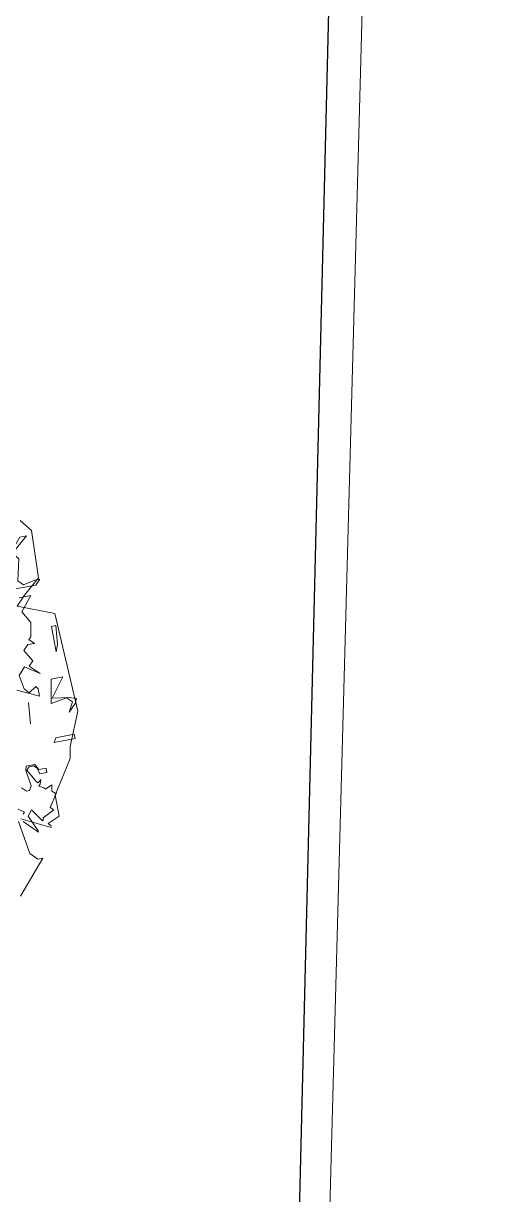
# Model space of a CAD drawing. Header units: millimetres. Extents: x 1418 to 1811, y 1796 to 1956.
# Drawn here: x 1520.683 to 1521.145, y 1825.595 to 1826.748 of the extents above; entities that cross this region are included whole.
import ezdxf

# ---------------------------------------------------------------- set-up
doc = ezdxf.new("R2010")
doc.units = ezdxf.units.MM
doc.layers.add('ARBRE', color=251, linetype='Continuous', lineweight=13)
doc.layers.add('LAYER01', color=7, linetype='Continuous', lineweight=13)
doc.layers.add('VEGETAIS', color=3, linetype='Continuous')

# ---------------------------------------------------------------- blocks, each defined once
blk = doc.blocks.new('WMF26', base_point=(0, 0.001))
at = {"color": 85}
for points in [[(12.911, -4.514), (13.05, -4.688), (13.02, -5.387), (12.772, -5.598), (12.635, -5.737), (13.158, -5.948), (13.223, -7.418), (13.02, -7.905), (12.984, -8.079), (12.671, -8.567), (12.671, -8.88), (12.496, -8.953), (12.525, -8.989), (12.525, -9.018), (12.111, -8.814)], [(12.074, -8.844), (12.147, -9.338), (12.248, -9.44), (12.321, -9.44), (11.899, -9.928)]]:
    blk.add_lwpolyline(points, dxfattribs=at)
at = {"color": 106}
for points in [[(12.714, -4.925), (12.86, -4.75), (12.962, -4.75), (12.714, -4.961), (12.787, -5.063), (12.714, -5.376), (12.787, -5.449), (12.962, -5.412), (13.035, -5.412), (12.962, -5.485), (12.576, -5.485), (12.475, -5.551), (12.402, -5.551), (12.475, -5.485), (12.402, -5.412), (12.576, -5.136), (12.576, -4.998), (12.475, -4.889), (12.402, -4.889), (12.54, -4.75), (12.612, -4.889), (12.714, -4.925), (12.714, -4.925)], [(12.686, -5.835), (12.787, -6.009), (12.751, -6.22), (12.714, -6.25), (12.787, -6.322), (12.686, -6.322), (12.612, -6.395), (12.714, -6.57), (12.649, -6.635), (12.787, -6.773), (12.576, -6.635), (12.475, -6.744), (12.511, -6.949), (12.576, -7.021), (12.686, -6.949), (12.714, -6.985), (12.714, -7.094), (12.402, -6.949)], [(12.686, -5.623), (12.86, -5.623), (12.686, -5.835)], [(13.142, -6.124), (13.112, -6.4), (13.076, -6.502), (13.076, -6.124), (13.142, -6.124), (13.142, -6.124)], [(12.89, -7.159), (13.136, -7.195), (13.238, -7.232), (13.209, -7.297), (13.1, -7.407), (13.173, -7.268), (13.1, -7.195), (12.86, -7.232), (12.926, -6.882), (13.1, -6.882), (12.89, -7.159), (12.89, -7.159)], [(12.54, -7.159), (12.511, -7.472), (12.54, -7.159), (12.54, -7.159)], [(13.112, -7.805), (12.798, -7.805), (12.836, -7.739), (13.112, -7.739), (13.112, -7.805), (13.112, -7.805)], [(12.506, -8.152), (12.613, -8.152), (12.613, -8.215), (12.506, -8.215), (12.484, -8.129), (12.439, -8.085), (12.375, -8.085), (12.331, -8.129), (12.439, -8.322), (12.461, -8.344), (12.506, -8.3), (12.484, -8.367), (12.461, -8.39), (12.528, -8.429), (12.546, -8.451), (12.653, -8.407), (12.635, -8.497), (12.675, -8.536), (12.698, -8.536), (12.568, -8.729), (12.613, -8.773), (12.439, -8.858), (12.439, -8.881), (12.421, -8.903), (12.291, -8.712), (12.224, -8.796), (12.331, -9.033), (12.331, -9.051), (12.139, -8.858)], [(12.161, -8.751), (12.184, -8.729), (12.099, -8.666)], [(12.206, -8.367), (12.268, -8.429), (12.314, -8.429), (12.353, -8.367), (12.314, -8.129), (12.331, -8.067), (12.461, -8.067), (12.506, -8.152), (12.506, -8.152)]]:
    blk.add_lwpolyline(points, dxfattribs=at)
blk = doc.blocks.new('T2_02')
at = {"xscale": 0.3499999999999943, "yscale": 0.3499999999999943, "zscale": 0.3499999999999943}
blk.add_blockref('WMF26', (-2.2399, 1.997), dxfattribs=at)

msp = doc.modelspace()

# ---------------------------------------------------------------- linework, layer by layer
at = {"layer": 'LAYER01'}
msp.add_line((1522.7277, 1890.1433), (1520.9272, 1823.4673), dxfattribs=at)
at = {"layer": 'VEGETAIS'}
msp.add_lwpolyline([(1513.6119, 1827.8278), (1521.0046, 1827.6478), (1520.9317, 1824.6499), (1513.5104, 1824.8305)], close=True, dxfattribs=at)

# ---------------------------------------------------------------- block references
at = {"layer": 'ARBRE', "xscale": 0.1918409178794672, "yscale": 0.1918409178794672, "zscale": 0.1918409178794672, "rotation": 10.65514725593884}
msp.add_blockref('T2_02', (1520.2649, 1826.0993), dxfattribs=at)

doc.saveas('drawing.dxf')
